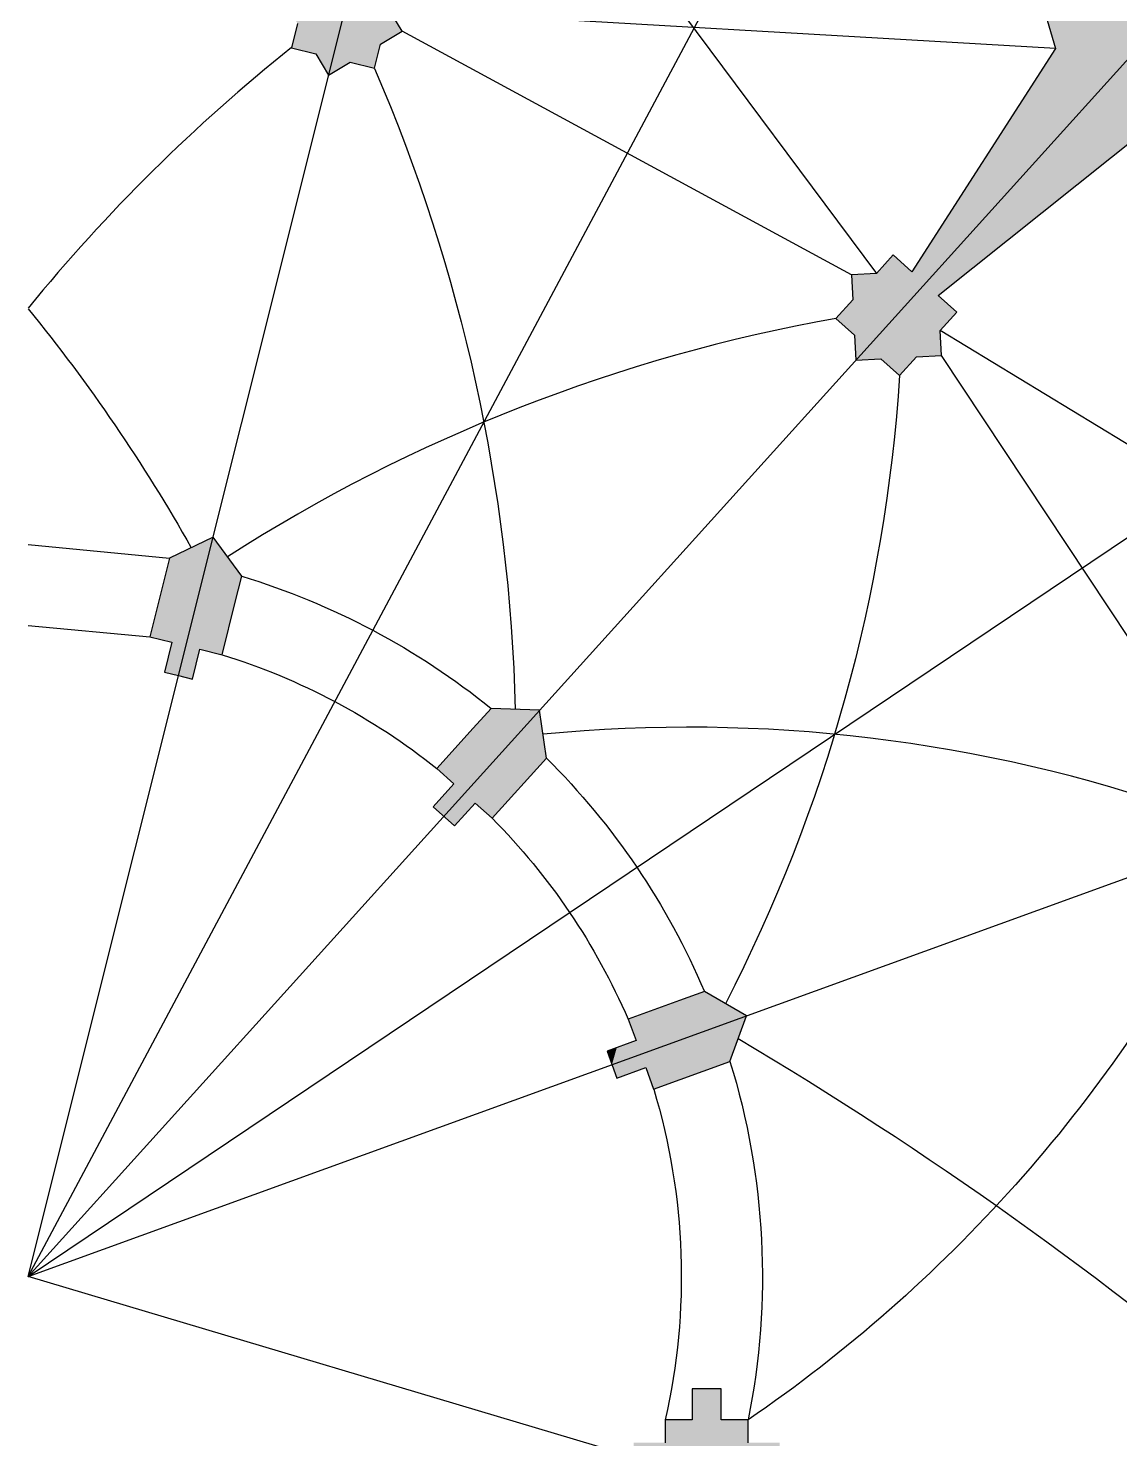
# Model space of a CAD drawing. Extents: x 309 to 370, y -277 to -28.
# Drawn here: x 339.47 to 352.29, y -258.07 to -241.52 of the extents above; entities that cross this region are included whole.
import ezdxf

# ---------------------------------------------------------------- set-up
doc = ezdxf.new("R2010")
doc.units = 0
for name, color, linetype in [('BASE_PLAN', 7, 'CONTINUOUS'), ('LINE_OF_SYMMETRY', 7, 'CONTINUOUS'), ('POCHE', 7, 'CONTINUOUS'), ('VAULT_LINES', 7, 'CONTINUOUS')]:
    doc.layers.add(name, color=color, linetype=linetype)

# ---------------------------------------------------------------- blocks, each defined once
blk = doc.blocks.new('*U63')
at = {"layer": 'POCHE', "linetype": 'CONTINUOUS', "extrusion": (0, 0, -1)}
for points in [[(-352.987, -242.781), (-352.987, -239.887), (-352.597, -242.709)], [(-352.597, -242.709), (-352.987, -239.887), (-352.597, -240.318)], [(-352.987, -242.781), (-353.292, -240.161), (-352.987, -239.887)], [(-353.292, -242.837), (-353.292, -240.161), (-352.987, -242.781)], [(-353.292, -242.837), (-353.441, -240.295), (-353.292, -240.161)], [(-352.597, -242.709), (-352.597, -240.318), (-352.117, -243.092)], [(-352.117, -243.092), (-352.597, -240.318), (-352.117, -240.85)], [(-353.441, -242.678), (-353.441, -240.295), (-353.292, -242.837)], [(-353.441, -242.038), (-353.649, -240.481), (-353.441, -240.295)], [(-353.649, -241.808), (-353.649, -240.481), (-353.441, -242.038)], [(-353.649, -241.808), (-354.311, -241.075), (-353.649, -240.481)], [(-351.535, -241.756), (-351.535, -240.851), (-351.334, -241.081)], [(-351.651, -243.463), (-351.651, -240.718), (-351.535, -243.556)], [(-351.535, -243.556), (-351.651, -240.718), (-351.535, -240.851)], [(-351.651, -243.463), (-352.117, -240.85), (-351.651, -240.718)], [(-352.117, -243.092), (-352.117, -240.85), (-351.651, -243.463)], [(-351.535, -243.556), (-351.535, -241.756), (-350.157, -244.655)], [(-350.157, -244.655), (-351.535, -241.756), (-350.157, -243.896)], [(-353.441, -242.678), (-353.622, -242.485), (-353.441, -242.038)], [(-350.157, -245.364), (-350.157, -243.896), (-349.9, -245.378)], [(-349.9, -245.378), (-350.157, -243.896), (-349.9, -244.295)], [(-349.629, -245.529), (-349.629, -244.181), (-349.484, -245.399)], [(-349.484, -245.399), (-349.629, -244.181), (-349.484, -244.341)], [(-349.629, -245.529), (-349.703, -244.247), (-349.629, -244.181)], [(-349.484, -245.399), (-349.484, -244.341), (-349.432, -245.402)], [(-349.432, -245.402), (-349.484, -244.341), (-349.432, -244.399)], [(-349.703, -245.596), (-349.703, -244.247), (-349.629, -245.529)], [(-349.703, -245.596), (-349.848, -244.377), (-349.703, -244.247)], [(-349.9, -245.378), (-349.9, -244.295), (-349.848, -245.436)], [(-349.848, -245.436), (-349.9, -244.295), (-349.848, -244.377)], [(-349.153, -244.707), (-349.153, -244.413), (-349.138, -244.414)], [(-349.175, -245.122), (-349.175, -244.412), (-349.153, -245.102)], [(-349.153, -245.102), (-349.175, -244.412), (-349.153, -244.413)], [(-349.19, -245.415), (-349.19, -244.411), (-349.175, -245.122)], [(-349.175, -245.122), (-349.19, -244.411), (-349.175, -244.412)], [(-349.432, -245.402), (-349.432, -244.399), (-349.19, -245.415)], [(-349.19, -245.415), (-349.432, -244.399), (-349.19, -244.411)], [(-349.848, -245.436), (-349.848, -244.377), (-349.703, -245.596)], [(-350.157, -245.364), (-350.179, -244.674), (-350.157, -244.655)], [(-350.179, -245.363), (-350.179, -244.674), (-350.157, -245.364)], [(-350.179, -245.069), (-350.376, -244.851), (-350.179, -244.674)], [(-349.153, -245.102), (-349.153, -244.707), (-348.956, -244.925)], [(-350.179, -245.363), (-350.194, -245.362), (-350.179, -245.069)]]:
    blk.add_solid(points, dxfattribs=at)
blk = doc.blocks.new('*U65')
at = {"layer": 'POCHE', "linetype": 'CONTINUOUS', "extrusion": (0, 0, -1)}
for points in [[(-343.746, -240.366), (-343.746, -235.415), (-343.494, -240.947)], [(-343.494, -240.947), (-343.746, -235.415), (-343.494, -236.42)], [(-343.746, -240.366), (-344.61, -235.629), (-343.746, -235.415)], [(-344.61, -238.368), (-344.61, -235.629), (-343.746, -240.366)], [(-344.61, -238.368), (-344.731, -235.659), (-344.61, -235.629)], [(-344.731, -238.088), (-344.731, -235.659), (-344.61, -238.368)], [(-344.731, -238.088), (-345.16, -235.766), (-344.731, -235.659)], [(-345.16, -237.954), (-345.16, -235.766), (-344.731, -238.088)], [(-345.16, -237.101), (-345.475, -235.844), (-345.16, -235.766)], [(-343.494, -241.98), (-343.494, -236.42), (-343.431, -241.964)], [(-343.431, -241.964), (-343.494, -236.42), (-343.431, -236.672)], [(-343.345, -237.744), (-343.345, -236.69), (-342.958, -237.352)], [(-342.958, -237.352), (-343.345, -236.69), (-342.958, -236.772)], [(-343.431, -241.964), (-343.431, -236.672), (-343.345, -241.943)], [(-343.345, -241.943), (-343.431, -236.672), (-343.345, -236.69)], [(-342.958, -237.352), (-342.958, -236.772), (-342.849, -237.242)], [(-345.16, -237.954), (-345.405, -237.306), (-345.16, -237.101)], [(-345.405, -237.877), (-345.405, -237.306), (-345.16, -237.954)], [(-345.405, -237.877), (-345.531, -237.411), (-345.405, -237.306)], [(-343.345, -241.943), (-343.345, -237.744), (-343.251, -241.919)], [(-343.251, -241.919), (-343.345, -237.744), (-343.251, -238.889)], [(-343.251, -241.919), (-343.251, -238.889), (-343.09, -242.016)], [(-343.09, -242.016), (-343.251, -238.889), (-343.09, -240.847)], [(-342.804, -241.808), (-342.804, -240.776), (-342.733, -241.791)], [(-342.733, -241.791), (-342.804, -240.776), (-342.733, -241.061)], [(-342.804, -241.808), (-342.847, -240.786), (-342.804, -240.776)], [(-342.847, -241.819), (-342.847, -240.786), (-342.804, -241.808)], [(-342.847, -241.819), (-342.998, -240.824), (-342.847, -240.786)], [(-342.998, -242.071), (-342.998, -240.824), (-342.847, -241.819)], [(-342.998, -242.071), (-343.09, -240.847), (-342.998, -240.824)], [(-343.09, -242.016), (-343.09, -240.847), (-342.998, -242.071)], [(-343.494, -241.98), (-343.537, -240.958), (-343.494, -240.947)], [(-343.537, -241.99), (-343.537, -240.958), (-343.494, -241.98)], [(-343.537, -241.99), (-343.608, -240.976), (-343.537, -240.958)], [(-343.608, -241.706), (-343.608, -240.976), (-343.537, -241.99)], [(-343.608, -241.706), (-343.709, -241.001), (-343.608, -240.976)], [(-343.709, -241.645), (-343.709, -241.001), (-343.608, -241.706)], [(-343.709, -241.303), (-343.78, -241.018), (-343.709, -241.001)], [(-342.632, -241.463), (-342.632, -241.121), (-342.48, -241.212)], [(-342.733, -241.791), (-342.733, -241.061), (-342.632, -241.766)], [(-342.632, -241.766), (-342.733, -241.061), (-342.632, -241.121)], [(-343.709, -241.645), (-343.86, -241.555), (-343.709, -241.303)], [(-342.632, -241.766), (-342.632, -241.463), (-342.561, -241.748)]]:
    blk.add_solid(points, dxfattribs=at)
blk = doc.blocks.new('*U66')
at = {"layer": 'POCHE', "linetype": 'CONTINUOUS', "extrusion": (0, 0, -1)}
for points in [[(-341.641, -248.847), (-341.641, -247.493), (-341.486, -248.808)], [(-341.486, -248.808), (-341.641, -247.493), (-341.486, -247.568)], [(-341.641, -248.847), (-341.747, -247.638), (-341.641, -247.493)], [(-341.399, -249.158), (-341.399, -247.61), (-341.235, -249.117)], [(-341.235, -249.117), (-341.399, -247.61), (-341.235, -247.689)], [(-341.486, -248.808), (-341.486, -247.568), (-341.399, -249.158)], [(-341.399, -249.158), (-341.486, -247.568), (-341.399, -247.61)], [(-341.747, -248.873), (-341.747, -247.638), (-341.641, -248.847)], [(-341.747, -248.873), (-341.902, -247.849), (-341.747, -247.638)], [(-341.128, -248.719), (-341.128, -247.741), (-341.052, -248.7)], [(-341.052, -248.7), (-341.128, -247.741), (-341.052, -248.043)], [(-341.158, -248.727), (-341.158, -247.726), (-341.128, -248.719)], [(-341.128, -248.719), (-341.158, -247.726), (-341.128, -247.741)], [(-341.235, -249.117), (-341.235, -247.689), (-341.158, -249.098)], [(-341.158, -249.098), (-341.235, -247.689), (-341.158, -247.726)], [(-341.902, -248.254), (-341.902, -247.849), (-341.747, -248.873)], [(-341.902, -248.254), (-341.978, -247.952), (-341.902, -247.849)], [(-341.052, -248.7), (-341.052, -248.043), (-340.897, -248.662)], [(-341.158, -249.098), (-341.158, -248.727), (-341.071, -249.077)]]:
    blk.add_solid(points, dxfattribs=at)
blk = doc.blocks.new('*U67')
at = {"layer": 'POCHE', "linetype": 'CONTINUOUS', "extrusion": (0, 0, -1)}
for points in [[(-344.906, -250.78), (-344.906, -249.503), (-344.719, -250.613)], [(-344.719, -250.613), (-344.906, -249.503), (-344.719, -249.709)], [(-344.919, -250.792), (-344.919, -249.503), (-344.906, -250.78)], [(-344.906, -250.78), (-344.919, -249.503), (-344.906, -249.503)], [(-344.919, -250.792), (-345.348, -249.52), (-344.919, -249.503)], [(-345.348, -250.318), (-345.348, -249.52), (-344.919, -250.792)], [(-345.348, -250.318), (-345.476, -249.524), (-345.348, -249.52)], [(-345.476, -250.177), (-345.476, -249.524), (-345.348, -250.318)], [(-345.476, -250.177), (-345.557, -250.087), (-345.476, -249.524)], [(-344.696, -250.638), (-344.696, -249.734), (-344.477, -250.881)], [(-344.477, -250.881), (-344.696, -249.734), (-344.477, -249.977)], [(-344.719, -250.613), (-344.719, -249.709), (-344.696, -250.638)], [(-344.696, -250.638), (-344.719, -249.709), (-344.696, -249.734)], [(-344.477, -250.881), (-344.477, -249.977), (-344.468, -250.873)], [(-344.468, -250.873), (-344.477, -249.977), (-344.468, -249.987)], [(-344.468, -250.388), (-344.468, -249.987), (-344.268, -250.208)], [(-344.468, -250.873), (-344.468, -250.388), (-344.351, -250.768)], [(-344.351, -250.768), (-344.468, -250.388), (-344.351, -250.517)], [(-344.351, -250.768), (-344.351, -250.517), (-344.226, -250.656)]]:
    blk.add_solid(points, dxfattribs=at)
blk = doc.blocks.new('*U68')
at = {"layer": 'POCHE', "linetype": 'CONTINUOUS', "extrusion": (0, 0, -1)}
for points in [[(-347.117, -253.861), (-347.117, -252.932), (-346.815, -253.971)], [(-346.815, -253.971), (-347.117, -252.932), (-346.815, -253.041)], [(-347.411, -253.754), (-347.411, -252.825), (-347.117, -253.861)], [(-347.117, -253.861), (-347.411, -252.825), (-347.117, -252.932)], [(-347.411, -253.754), (-347.417, -252.829), (-347.411, -252.825)], [(-347.417, -253.752), (-347.417, -252.829), (-347.411, -253.754)], [(-347.417, -253.752), (-347.711, -252.999), (-347.417, -252.829)], [(-346.608, -253.402), (-346.608, -253.117), (-346.516, -253.15)], [(-346.723, -253.719), (-346.723, -253.075), (-346.608, -253.761)], [(-346.608, -253.761), (-346.723, -253.075), (-346.608, -253.117)], [(-346.815, -253.971), (-346.815, -253.041), (-346.723, -253.719)], [(-346.723, -253.719), (-346.815, -253.041), (-346.723, -253.075)], [(-347.711, -253.646), (-347.711, -252.999), (-347.417, -253.752)], [(-347.711, -253.646), (-347.904, -253.111), (-347.711, -252.999)], [(-346.608, -253.761), (-346.608, -253.402), (-346.383, -253.842)], [(-346.383, -253.842), (-346.608, -253.402), (-346.383, -253.483)], [(-346.325, -253.684), (-346.325, -253.504), (-346.268, -253.525)], [(-346.383, -253.842), (-346.383, -253.483), (-346.325, -253.684)], [(-346.325, -253.684), (-346.383, -253.483), (-346.325, -253.504)]]:
    blk.add_solid(points, dxfattribs=at)
blk = doc.blocks.new('*U69')
at = {"layer": 'POCHE', "linetype": 'CONTINUOUS', "extrusion": (0, 0, -1)}
for points in [[(-347.607, -257.852), (-347.607, -257.488), (-347.269, -259.09)], [(-347.269, -257.852), (-347.607, -257.488), (-347.269, -257.488)], [(-347.269, -259.09), (-347.607, -257.488), (-347.269, -258.726)], [(-347.269, -258.726), (-347.607, -257.488), (-347.269, -257.852)], [(-347.269, -258.726), (-347.269, -257.852), (-346.951, -258.726)], [(-346.951, -258.121), (-347.269, -257.852), (-346.951, -257.852)], [(-346.951, -258.726), (-347.269, -257.852), (-346.951, -258.457)], [(-346.951, -258.457), (-347.269, -257.852), (-346.951, -258.121)], [(-347.607, -258.726), (-347.607, -257.852), (-347.269, -259.09)], [(-347.924, -258.121), (-347.924, -257.852), (-347.607, -258.726)], [(-347.607, -258.726), (-347.924, -257.852), (-347.607, -257.852)], [(-346.951, -258.457), (-346.951, -258.121), (-346.581, -258.457)], [(-346.581, -258.457), (-346.951, -258.121), (-346.581, -258.121)], [(-347.924, -258.457), (-347.924, -258.121), (-347.607, -258.726)], [(-348.295, -258.457), (-348.295, -258.121), (-347.924, -258.457)], [(-347.924, -258.457), (-348.295, -258.121), (-347.924, -258.121)], [(-347.924, -258.726), (-347.924, -258.457), (-347.607, -258.726)], [(-347.607, -259.09), (-347.607, -258.726), (-347.269, -259.09)]]:
    blk.add_solid(points, dxfattribs=at)

msp = doc.modelspace()

# ---------------------------------------------------------------- linework, layer by layer
at = {"layer": 'BASE_PLAN'}
for p, q in [((351.334, -241.081), (351.535, -241.756)), ((343.86, -241.555), (343.709, -241.303)), ((342.632, -241.463), (342.561, -241.748)), ((343.608, -241.706), (343.86, -241.555)), ((342.561, -241.748), (342.847, -241.819)), ((342.847, -241.819), (342.998, -242.071)), ((343.537, -241.99), (343.608, -241.706)), ((351.535, -241.756), (349.848, -244.377)), ((342.998, -242.071), (343.251, -241.919)), ((343.251, -241.919), (343.537, -241.99)), ((350.157, -244.655), (352.597, -242.709)), ((349.629, -244.181), (349.432, -244.399)), ((349.848, -244.377), (349.629, -244.181)), ((349.432, -244.399), (349.138, -244.414)), ((349.138, -244.414), (349.153, -244.707)), ((350.376, -244.851), (350.157, -244.655)), ((349.153, -244.707), (348.956, -244.925)), ((348.956, -244.925), (349.175, -245.122)), ((350.179, -245.069), (350.376, -244.851)), ((349.175, -245.122), (349.19, -245.415)), ((350.194, -245.362), (350.179, -245.069)), ((349.19, -245.415), (349.484, -245.399)), ((349.484, -245.399), (349.703, -245.596)), ((349.703, -245.596), (349.9, -245.378)), ((349.9, -245.378), (350.194, -245.362)), ((341.641, -247.493), (341.128, -247.741)), ((341.978, -247.952), (341.641, -247.493)), ((341.128, -247.741), (340.897, -248.662)), ((341.902, -248.254), (341.978, -247.952)), ((341.747, -248.873), (341.902, -248.254)), ((340.897, -248.662), (341.158, -248.727)), ((341.158, -248.727), (341.071, -249.077)), ((341.399, -249.158), (341.486, -248.808)), ((341.486, -248.808), (341.747, -248.873)), ((341.071, -249.077), (341.235, -249.117)), ((341.235, -249.117), (341.399, -249.158)), ((344.906, -249.503), (344.696, -249.734)), ((345.476, -249.524), (344.906, -249.503)), ((345.557, -250.087), (345.476, -249.524)), ((344.696, -249.734), (344.268, -250.208)), ((344.919, -250.792), (345.557, -250.087)), ((344.268, -250.208), (344.468, -250.388)), ((344.468, -250.388), (344.226, -250.656)), ((344.477, -250.881), (344.719, -250.613)), ((344.719, -250.613), (344.919, -250.792)), ((344.226, -250.656), (344.477, -250.881)), ((347.117, -252.932), (346.516, -253.15)), ((347.411, -252.825), (347.117, -252.932)), ((347.904, -253.111), (347.411, -252.825)), ((347.711, -253.646), (347.904, -253.111)), ((346.516, -253.15), (346.608, -253.402)), ((346.608, -253.402), (346.268, -253.525)), ((346.268, -253.525), (346.383, -253.842)), ((346.383, -253.842), (346.723, -253.719)), ((346.723, -253.719), (346.815, -253.971)), ((346.815, -253.971), (347.711, -253.646)), ((347.607, -257.488), (347.269, -257.488)), ((347.269, -257.488), (347.269, -257.852)), ((347.607, -257.852), (347.607, -257.488)), ((347.269, -257.852), (346.951, -257.852)), ((346.951, -257.852), (346.951, -258.121)), ((347.924, -257.852), (347.607, -257.852)), ((347.924, -258.121), (347.924, -257.852))]:
    msp.add_line(p, q, dxfattribs=at)
at = {"layer": 'LINE_OF_SYMMETRY'}
for q in [(347.394, -224.507), (354.848, -227.357), (361.388, -231.919), (366.625, -237.922), (370.25, -245.009)]:
    msp.add_line((339.47, -256.169), q, dxfattribs=at)
at = {"layer": 'VAULT_LINES'}
for p, q in [((344.731, -238.088), (349.432, -244.399)), ((351.535, -241.756), (343.709, -241.303)), ((349.138, -244.414), (343.86, -241.555)), ((356.876, -249.13), (350.179, -245.069)), ((353.506, -250.355), (350.194, -245.362)), ((339.47, -247.58), (341.128, -247.741)), ((339.47, -248.528), (340.897, -248.662)), ((346.581, -258.289), (339.47, -256.169))]:
    msp.add_line(p, q, dxfattribs=at)
for centre, radius, start, end in [((355.216, -257.632), 20.309, 128.5441, 140.8342), ((352.4, -264.251), 19.63, 100.1053, 122.6495), ((347.228, -267.518), 17.795, 70.716, 95.521)]:
    msp.add_arc(centre, radius, start, end, dxfattribs=at)
at = {"layer": 'VAULT_LINES', "extrusion": (0, 0, -1)}
for centre, radius, start, end in [((-324.898, -250.032), 20.299, 156.663, 178.5373), ((-323.672, -257.658), 20.361, 140.8865, 150.4511), ((-331.042, -244.388), 18.7, 183.7025, 207.3113), ((-339.476, -256.214), 8.633, 106.8467, 128.9737), ((-339.476, -256.209), 7.68, 107.2078, 128.6125), ((-339.506, -256.18), 8.587, 134.797, 157.0018), ((-339.502, -256.179), 7.639, 135.1594, 156.6394), ((-338.152, -243.57), 17.306, 207.8822, 235.6204), ((-324.687, -292.465), 45.413, 120.6055, 130.3438), ((-339.534, -256.169), 8.558, 162.8492, 191.3425), ((-339.527, -256.169), 7.613, 163.2124, 192.7723)]:
    msp.add_arc(centre, radius, start, end, dxfattribs=at)

# ---------------------------------------------------------------- block references
at = {"layer": 'POCHE'}
for name in ['*U65', '*U63', '*U66', '*U67', '*U68', '*U69']:
    msp.add_blockref(name, (0, 0), dxfattribs=at)

doc.saveas('drawing.dxf')
